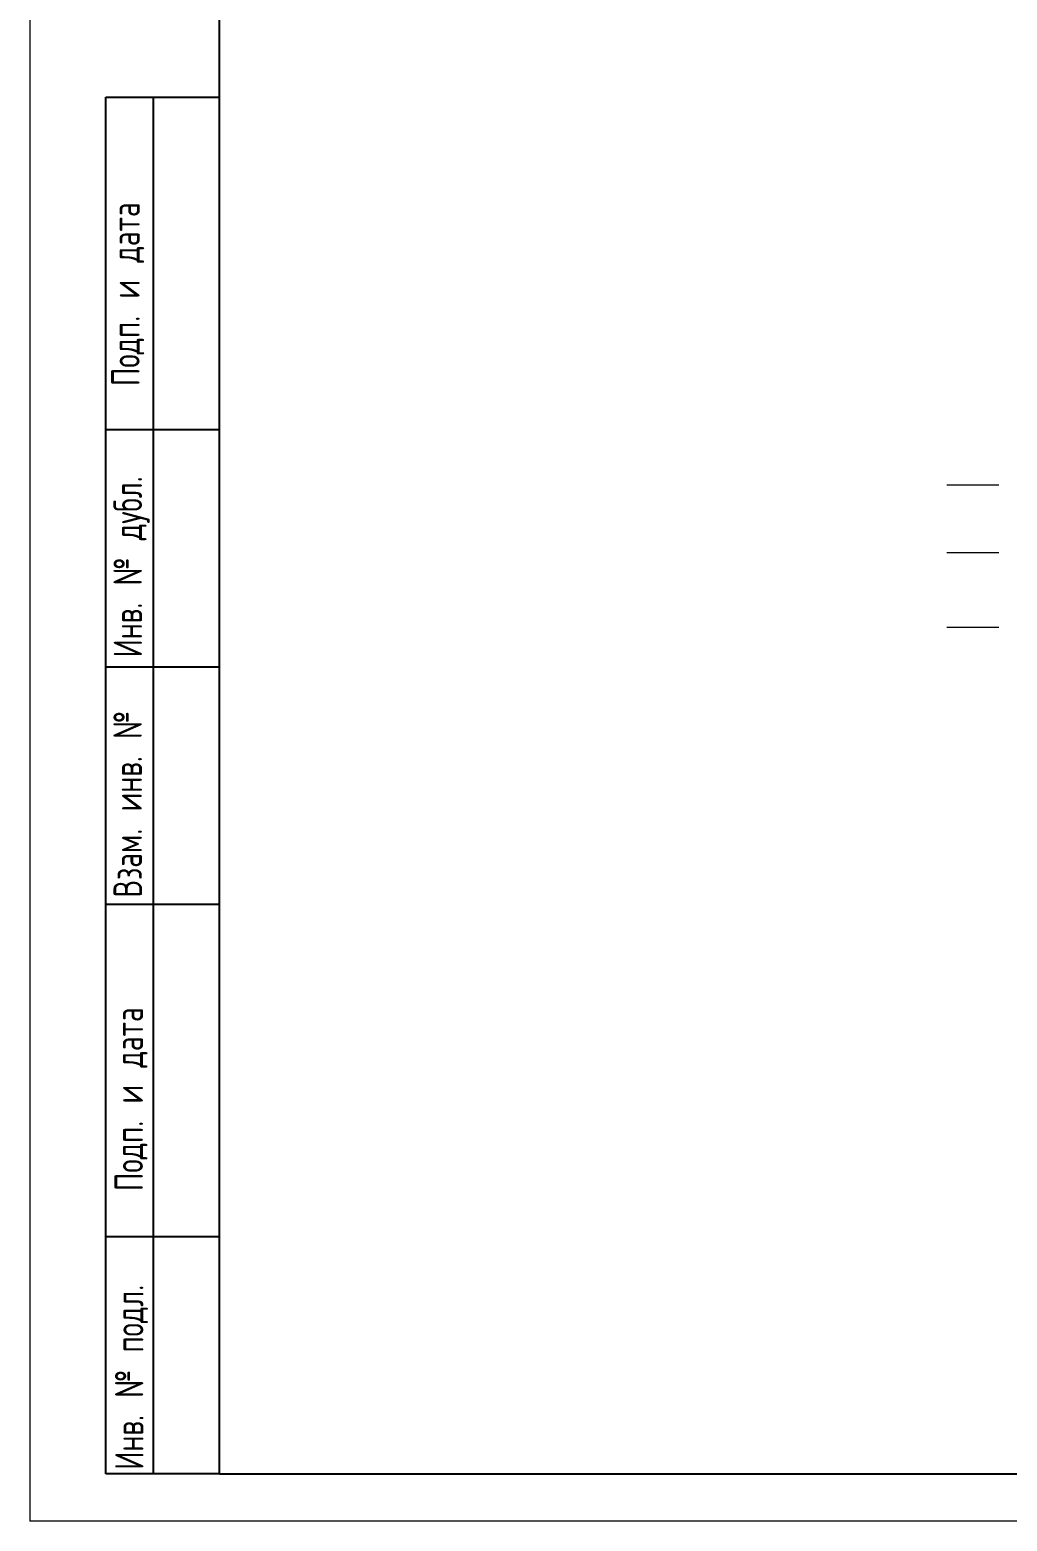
# Model space of a CAD drawing. Header units: millimetres. Extents: x 0 to 594, y 0 to 420.
# Drawn here: x 0 to 103, y 0 to 157.1 of the extents above; entities that cross this region are included whole.
import ezdxf

# ---------------------------------------------------------------- set-up
doc = ezdxf.new("R2010")
doc.units = ezdxf.units.MM
doc.linetypes.add('CENTERX2', pattern=[20.32, 12.7, -2.54, 2.54, -2.54])
doc.styles.add('SLDTEXTSTYLE0', font='TXT', dxfattribs={"width": 0.7, "bigfont": 'bigfont'})

msp = doc.modelspace()

# ---------------------------------------------------------------- linework, layer by layer
at = {"color": 7, "linetype": 'Continuous', "lineweight": 18}
for p in [(0, 420), (594, 0)]:
    msp.add_line(p, (0, 0), dxfattribs=at)
at = {"color": 7, "linetype": 'Continuous', "lineweight": 25}
for p, q in [((20, 5), (20, 292)), ((8, 5), (8, 150)), ((8, 150), (20, 150)), ((13, 150), (13, 5)), ((8, 115), (20, 115)), ((8, 90), (20, 90)), ((8, 65), (20, 65)), ((8, 30), (20, 30)), ((20, 5), (8, 5)), ((20, 5), (589, 5))]:
    msp.add_line(p, q, dxfattribs=at)
at = {"color": 7, "linetype": 'CENTERX2', "lineweight": 18, "ltscale": 2}
for p, q in [((96.6166, 109.1638), (102.1166, 109.1638)), ((96.6166, 102.0305), (102.1166, 102.0305)), ((96.6166, 94.1809), (102.1166, 94.1809))]:
    msp.add_line(p, q, dxfattribs=at)

# ---------------------------------------------------------------- texts
at = {"color": 7, "linetype": 'Continuous', "lineweight": 0, "char_height": 3, "attachment_point": 1, "rotation": 90, "style": 'SLDTEXTSTYLE0'}
for s, insert in [('\\M+18450\\M+18480\\M+18474\\M+18481. \\M+18479 \\M+18474\\M+18470\\M+18484\\M+18470', (8.5791, 119.5768)), ('\\M+18449\\M+1847E\\M+18472. \\M+18782 \\M+18474\\M+18485\\M+18471\\M+1847C.', (8.8234, 90.9855)), ('\\M+18442\\M+18478\\M+18470\\M+1847D. \\M+18479\\M+1847E\\M+18472. \\M+18782', (8.8129, 65.7063)), ('\\M+18450\\M+18480\\M+18474\\M+18481. \\M+18479 \\M+18474\\M+18470\\M+18484\\M+18470', (8.9298, 34.7777)), ('\\M+18449\\M+1847E\\M+18472. \\M+18782 \\M+18481\\M+18480\\M+18474\\M+1847C.', (8.9768, 5.4138))]:
    msp.add_mtext(s, dxfattribs=dict(at, insert=insert))

doc.saveas('drawing.dxf')
